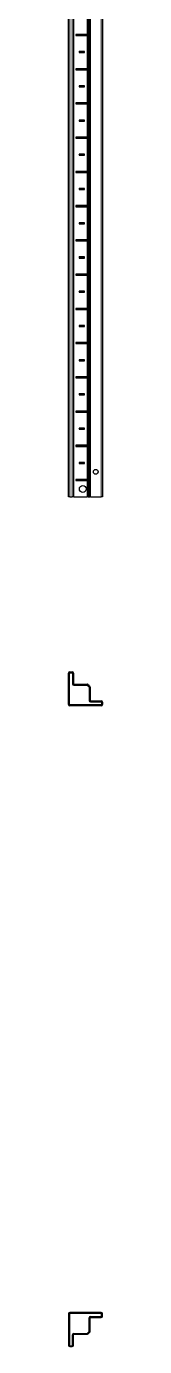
# Model space of a CAD drawing. Header units: millimetres. Extents: x -250 to 6025, y -2247 to 1592.
# Drawn here: x 1562 to 1612, y -2247 to -319 of the extents above; entities that cross this region are included whole.
import ezdxf

# ---------------------------------------------------------------- set-up
doc = ezdxf.new("R2010")
doc.units = ezdxf.units.MM

msp = doc.modelspace()

# ---------------------------------------------------------------- linework, layer by layer
at = {"color": 7, "linetype": 'Continuous', "lineweight": 25}
for p, q in [((1562.49, -1006.24), (1562.49, 1092.76)), ((1569.69, 1092.76), (1569.69, -1006.24)), ((1592.36, 1092.76), (1592.36, -1006.24)), ((1592.4, 1092.76), (1592.4, -1006.24)), ((1594.19, 1092.76), (1594.19, -1006.24)), ((1612.19, 1092.76), (1612.19, -1006.24)), ((1589.74, -330.99), (1573.34, -330.99)), ((1573.34, -330.99), (1573.34, -332.49)), ((1574.09, -331.74), (1573.34, -330.99)), ((1574.09, -331.74), (1573.34, -332.49)), ((1573.34, -332.49), (1589.74, -332.49)), ((1574.09, -331.74), (1589.59, -331.74)), ((1589.59, -331.74), (1590.23, -331.1)), ((1589.59, -331.74), (1590.23, -332.39)), ((1590.23, -332.39), (1590.23, -331.1)), ((1585.84, -355.99), (1577.84, -355.99)), ((1577.84, -355.99), (1577.84, -357.49)), ((1578.59, -356.74), (1577.84, -355.99)), ((1578.59, -356.74), (1577.84, -357.49)), ((1577.84, -357.49), (1585.84, -357.49)), ((1578.59, -356.74), (1585.09, -356.74)), ((1585.09, -356.74), (1585.84, -355.99)), ((1585.09, -356.74), (1585.84, -357.49)), ((1585.84, -357.49), (1585.84, -355.99)), ((1589.74, -380.99), (1573.34, -380.99)), ((1573.34, -380.99), (1573.34, -382.49)), ((1574.09, -381.74), (1573.34, -380.99)), ((1574.09, -381.74), (1573.34, -382.49)), ((1573.34, -382.49), (1589.74, -382.49)), ((1574.09, -381.74), (1589.59, -381.74)), ((1589.59, -381.74), (1590.23, -381.1)), ((1589.59, -381.74), (1590.23, -382.39)), ((1590.23, -382.39), (1590.23, -381.1)), ((1585.84, -405.99), (1577.84, -405.99)), ((1577.84, -405.99), (1577.84, -407.49)), ((1578.59, -406.74), (1577.84, -405.99)), ((1578.59, -406.74), (1577.84, -407.49)), ((1577.84, -407.49), (1585.84, -407.49)), ((1578.59, -406.74), (1585.09, -406.74)), ((1585.09, -406.74), (1585.84, -405.99)), ((1585.09, -406.74), (1585.84, -407.49)), ((1585.84, -407.49), (1585.84, -405.99)), ((1589.74, -430.99), (1573.34, -430.99)), ((1573.34, -430.99), (1573.34, -432.49)), ((1574.09, -431.74), (1573.34, -430.99)), ((1574.09, -431.74), (1573.34, -432.49)), ((1573.34, -432.49), (1589.74, -432.49)), ((1574.09, -431.74), (1589.59, -431.74)), ((1589.59, -431.74), (1590.23, -431.1)), ((1589.59, -431.74), (1590.23, -432.39)), ((1590.23, -432.39), (1590.23, -431.1)), ((1585.84, -455.99), (1577.84, -455.99)), ((1577.84, -455.99), (1577.84, -457.49)), ((1578.59, -456.74), (1577.84, -455.99)), ((1578.59, -456.74), (1577.84, -457.49)), ((1577.84, -457.49), (1585.84, -457.49)), ((1578.59, -456.74), (1585.09, -456.74)), ((1585.09, -456.74), (1585.84, -455.99)), ((1585.09, -456.74), (1585.84, -457.49)), ((1585.84, -457.49), (1585.84, -455.99)), ((1589.74, -480.99), (1573.34, -480.99)), ((1573.34, -480.99), (1573.34, -482.49)), ((1574.09, -481.74), (1573.34, -480.99)), ((1574.09, -481.74), (1573.34, -482.49)), ((1574.09, -481.74), (1589.59, -481.74)), ((1589.59, -481.74), (1590.23, -481.1)), ((1589.59, -481.74), (1590.23, -482.39)), ((1590.23, -482.39), (1590.23, -481.1)), ((1573.34, -482.49), (1589.74, -482.49)), ((1585.84, -505.99), (1577.84, -505.99)), ((1577.84, -505.99), (1577.84, -507.49)), ((1578.59, -506.74), (1577.84, -505.99)), ((1578.59, -506.74), (1577.84, -507.49)), ((1577.84, -507.49), (1585.84, -507.49)), ((1578.59, -506.74), (1585.09, -506.74)), ((1585.09, -506.74), (1585.84, -505.99)), ((1585.09, -506.74), (1585.84, -507.49)), ((1585.84, -507.49), (1585.84, -505.99)), ((1589.74, -530.99), (1573.34, -530.99)), ((1573.34, -530.99), (1573.34, -532.49)), ((1574.09, -531.74), (1573.34, -530.99)), ((1574.09, -531.74), (1573.34, -532.49)), ((1573.34, -532.49), (1589.74, -532.49)), ((1574.09, -531.74), (1589.59, -531.74)), ((1589.59, -531.74), (1590.23, -531.1)), ((1589.59, -531.74), (1590.23, -532.39)), ((1590.23, -532.39), (1590.23, -531.1)), ((1585.84, -555.99), (1577.84, -555.99)), ((1577.84, -555.99), (1577.84, -557.49)), ((1578.59, -556.74), (1577.84, -555.99)), ((1578.59, -556.74), (1577.84, -557.49)), ((1577.84, -557.49), (1585.84, -557.49)), ((1578.59, -556.74), (1585.09, -556.74)), ((1585.09, -556.74), (1585.84, -555.99)), ((1585.09, -556.74), (1585.84, -557.49)), ((1585.84, -557.49), (1585.84, -555.99)), ((1589.74, -580.99), (1573.34, -580.99)), ((1573.34, -580.99), (1573.34, -582.49)), ((1574.09, -581.74), (1573.34, -580.99)), ((1574.09, -581.74), (1573.34, -582.49)), ((1573.34, -582.49), (1589.74, -582.49)), ((1574.09, -581.74), (1589.59, -581.74)), ((1589.59, -581.74), (1590.23, -581.1)), ((1589.59, -581.74), (1590.23, -582.39)), ((1590.23, -582.39), (1590.23, -581.1)), ((1585.84, -605.99), (1577.84, -605.99)), ((1577.84, -605.99), (1577.84, -607.49)), ((1578.59, -606.74), (1577.84, -605.99)), ((1578.59, -606.74), (1577.84, -607.49)), ((1577.84, -607.49), (1585.84, -607.49)), ((1578.59, -606.74), (1585.09, -606.74)), ((1585.09, -606.74), (1585.84, -605.99)), ((1585.09, -606.74), (1585.84, -607.49)), ((1585.84, -607.49), (1585.84, -605.99)), ((1589.74, -630.99), (1573.34, -630.99)), ((1573.34, -630.99), (1573.34, -632.49)), ((1574.09, -631.74), (1573.34, -630.99)), ((1574.09, -631.74), (1573.34, -632.49)), ((1573.34, -632.49), (1589.74, -632.49)), ((1574.09, -631.74), (1589.59, -631.74)), ((1589.59, -631.74), (1590.23, -631.1)), ((1589.59, -631.74), (1590.23, -632.39)), ((1590.23, -632.39), (1590.23, -631.1)), ((1585.84, -655.99), (1577.84, -655.99)), ((1577.84, -655.99), (1577.84, -657.49)), ((1578.59, -656.74), (1577.84, -655.99)), ((1578.59, -656.74), (1577.84, -657.49)), ((1577.84, -657.49), (1585.84, -657.49)), ((1578.59, -656.74), (1585.09, -656.74)), ((1585.09, -656.74), (1585.84, -655.99)), ((1585.09, -656.74), (1585.84, -657.49)), ((1585.84, -657.49), (1585.84, -655.99)), ((1589.74, -680.99), (1573.34, -680.99)), ((1573.34, -680.99), (1573.34, -682.49)), ((1574.09, -681.74), (1573.34, -680.99)), ((1574.09, -681.74), (1573.34, -682.49)), ((1573.34, -682.49), (1589.74, -682.49)), ((1574.09, -681.74), (1589.59, -681.74)), ((1589.59, -681.74), (1590.23, -681.1)), ((1589.59, -681.74), (1590.23, -682.39)), ((1590.23, -682.39), (1590.23, -681.1)), ((1585.84, -705.99), (1577.84, -705.99)), ((1577.84, -705.99), (1577.84, -707.49)), ((1578.59, -706.74), (1577.84, -705.99)), ((1578.59, -706.74), (1577.84, -707.49)), ((1577.84, -707.49), (1585.84, -707.49)), ((1578.59, -706.74), (1585.09, -706.74)), ((1585.09, -706.74), (1585.84, -705.99)), ((1585.09, -706.74), (1585.84, -707.49)), ((1585.84, -707.49), (1585.84, -705.99)), ((1589.74, -730.99), (1573.34, -730.99)), ((1573.34, -730.99), (1573.34, -732.49)), ((1574.09, -731.74), (1573.34, -730.99)), ((1574.09, -731.74), (1573.34, -732.49)), ((1573.34, -732.49), (1589.74, -732.49)), ((1574.09, -731.74), (1589.59, -731.74)), ((1589.59, -731.74), (1590.23, -731.1)), ((1589.59, -731.74), (1590.23, -732.39)), ((1590.23, -732.39), (1590.23, -731.1)), ((1585.84, -755.99), (1577.84, -755.99)), ((1577.84, -755.99), (1577.84, -757.49)), ((1578.59, -756.74), (1577.84, -755.99)), ((1578.59, -756.74), (1577.84, -757.49)), ((1577.84, -757.49), (1585.84, -757.49)), ((1578.59, -756.74), (1585.09, -756.74)), ((1585.09, -756.74), (1585.84, -755.99)), ((1585.09, -756.74), (1585.84, -757.49)), ((1585.84, -757.49), (1585.84, -755.99)), ((1589.74, -780.99), (1573.34, -780.99)), ((1573.34, -780.99), (1573.34, -782.49)), ((1574.09, -781.74), (1573.34, -780.99)), ((1574.09, -781.74), (1573.34, -782.49)), ((1573.34, -782.49), (1589.74, -782.49)), ((1574.09, -781.74), (1589.59, -781.74)), ((1589.59, -781.74), (1590.23, -781.1)), ((1589.59, -781.74), (1590.23, -782.39)), ((1590.23, -782.39), (1590.23, -781.1)), ((1585.84, -805.99), (1577.84, -805.99)), ((1577.84, -805.99), (1577.84, -807.49)), ((1578.59, -806.74), (1577.84, -805.99)), ((1578.59, -806.74), (1577.84, -807.49)), ((1577.84, -807.49), (1585.84, -807.49)), ((1578.59, -806.74), (1585.09, -806.74)), ((1585.09, -806.74), (1585.84, -805.99)), ((1585.09, -806.74), (1585.84, -807.49)), ((1585.84, -807.49), (1585.84, -805.99)), ((1589.74, -830.99), (1573.34, -830.99)), ((1573.34, -830.99), (1573.34, -832.49)), ((1574.09, -831.74), (1573.34, -830.99)), ((1574.09, -831.74), (1573.34, -832.49)), ((1573.34, -832.49), (1589.74, -832.49)), ((1574.09, -831.74), (1589.59, -831.74)), ((1589.59, -831.74), (1590.23, -831.1)), ((1589.59, -831.74), (1590.23, -832.39)), ((1590.23, -832.39), (1590.23, -831.1)), ((1585.84, -855.99), (1577.84, -855.99)), ((1577.84, -855.99), (1577.84, -857.49)), ((1578.59, -856.74), (1577.84, -855.99)), ((1578.59, -856.74), (1577.84, -857.49)), ((1577.84, -857.49), (1585.84, -857.49)), ((1578.59, -856.74), (1585.09, -856.74)), ((1585.09, -856.74), (1585.84, -855.99)), ((1585.09, -856.74), (1585.84, -857.49)), ((1585.84, -857.49), (1585.84, -855.99)), ((1589.74, -880.99), (1573.34, -880.99)), ((1573.34, -880.99), (1573.34, -882.49)), ((1574.09, -881.74), (1573.34, -880.99)), ((1574.09, -881.74), (1573.34, -882.49)), ((1573.34, -882.49), (1589.74, -882.49)), ((1574.09, -881.74), (1589.59, -881.74)), ((1589.59, -881.74), (1590.23, -881.1)), ((1589.59, -881.74), (1590.23, -882.39)), ((1590.23, -882.39), (1590.23, -881.1)), ((1577.84, -905.99), (1577.84, -907.49)), ((1585.84, -905.99), (1577.84, -905.99)), ((1578.59, -906.74), (1577.84, -905.99)), ((1585.09, -906.74), (1585.84, -905.99)), ((1585.84, -907.49), (1585.84, -905.99)), ((1578.59, -906.74), (1577.84, -907.49)), ((1577.84, -907.49), (1585.84, -907.49)), ((1578.59, -906.74), (1585.09, -906.74)), ((1585.09, -906.74), (1585.84, -907.49)), ((1589.74, -930.99), (1573.34, -930.99)), ((1573.34, -930.99), (1573.34, -932.49)), ((1574.09, -931.74), (1573.34, -930.99)), ((1574.09, -931.74), (1573.34, -932.49)), ((1573.34, -932.49), (1589.74, -932.49)), ((1574.09, -931.74), (1589.59, -931.74)), ((1589.59, -931.74), (1590.23, -931.1)), ((1589.59, -931.74), (1590.23, -932.39)), ((1590.23, -932.39), (1590.23, -931.1)), ((1577.84, -955.99), (1577.84, -957.49)), ((1585.84, -955.99), (1577.84, -955.99)), ((1578.59, -956.74), (1577.84, -955.99)), ((1578.59, -956.74), (1577.84, -957.49)), ((1577.84, -957.49), (1585.84, -957.49)), ((1578.59, -956.74), (1585.09, -956.74)), ((1585.09, -956.74), (1585.84, -955.99)), ((1585.09, -956.74), (1585.84, -957.49)), ((1585.84, -957.49), (1585.84, -955.99)), ((1589.74, -980.99), (1573.34, -980.99)), ((1573.34, -980.99), (1573.34, -982.49)), ((1574.09, -981.74), (1573.34, -980.99)), ((1574.09, -981.74), (1573.34, -982.49)), ((1573.34, -982.49), (1589.74, -982.49)), ((1574.09, -981.74), (1589.59, -981.74)), ((1589.59, -981.74), (1590.23, -981.1)), ((1589.59, -981.74), (1590.23, -982.39)), ((1590.23, -982.39), (1590.23, -981.1)), ((1564.49, -1006.24), (1562.49, -1006.24)), ((1564.49, -1006.24), (1567.69, -1006.24)), ((1569.69, -1006.24), (1567.69, -1006.24)), ((1570.34, -1006.24), (1569.69, -1006.24)), ((1570.34, -1006.24), (1589.74, -1006.24)), ((1591.16, -1006.24), (1589.74, -1006.24)), ((1591.16, -1006.24), (1592.36, -1006.24)), ((1592.36, -1006.24), (1592.4, -1006.24)), ((1592.4, -1006.24), (1593.6, -1006.24)), ((1594.19, -1006.24), (1593.6, -1006.24)), ((1594.84, -1006.24), (1594.19, -1006.24)), ((1594.84, -1006.24), (1610.19, -1006.24)), ((1612.19, -1006.24), (1610.19, -1006.24)), ((1562.49, -1309.47), (1562.49, -1263.77)), ((1563.84, -1309.47), (1563.84, -1263.77)), ((1564.49, -1261.77), (1567.69, -1261.77)), ((1564.49, -1263.12), (1567.69, -1263.12)), ((1568.34, -1263.77), (1568.34, -1279.12)), ((1569.69, -1263.77), (1569.69, -1279.12)), ((1570.34, -1279.77), (1589.74, -1279.77)), ((1570.34, -1281.12), (1589.74, -1281.12)), ((1590.2, -1281.31), (1591.41, -1282.52)), ((1591.16, -1280.36), (1592.36, -1281.56)), ((1592.36, -1281.56), (1591.41, -1282.52)), ((1591.44, -1282.55), (1592.4, -1281.6)), ((1591.44, -1282.55), (1592.65, -1283.76)), ((1592.4, -1281.6), (1593.6, -1282.8)), ((1592.84, -1284.22), (1592.84, -1303.62)), ((1594.19, -1284.22), (1594.19, -1303.62)), ((1610.19, -1310.12), (1564.49, -1310.12)), ((1594.84, -1304.27), (1610.19, -1304.27)), ((1594.84, -1305.62), (1610.19, -1305.62)), ((1610.84, -1306.27), (1610.84, -1309.47)), ((1612.19, -1306.27), (1612.19, -1309.47)), ((1610.19, -1311.47), (1564.49, -1311.47)), ((1610.19, -2197.47), (1564.49, -2197.47)), ((1562.49, -2199.47), (1562.49, -2245.17)), ((1563.84, -2199.47), (1563.84, -2245.17)), ((1610.19, -2198.82), (1564.49, -2198.82)), ((1592.84, -2224.72), (1592.84, -2205.32)), ((1594.19, -2224.72), (1594.19, -2205.32)), ((1594.84, -2203.32), (1610.19, -2203.32)), ((1594.84, -2204.67), (1610.19, -2204.67)), ((1610.84, -2202.67), (1610.84, -2199.47)), ((1612.19, -2202.67), (1612.19, -2199.47)), ((1568.34, -2245.17), (1568.34, -2229.82)), ((1569.69, -2245.17), (1569.69, -2229.82)), ((1570.34, -2227.82), (1589.74, -2227.82)), ((1570.34, -2229.17), (1589.74, -2229.17)), ((1590.2, -2227.63), (1591.41, -2226.42)), ((1591.16, -2228.58), (1592.36, -2227.38)), ((1592.36, -2227.38), (1591.41, -2226.42)), ((1591.44, -2226.39), (1592.65, -2225.18)), ((1591.44, -2226.39), (1592.4, -2227.34)), ((1592.4, -2227.34), (1593.6, -2226.14)), ((1564.49, -2245.82), (1567.69, -2245.82)), ((1564.49, -2247.17), (1567.69, -2247.17))]:
    msp.add_line(p, q, dxfattribs=at)
at = {"color": 8, "linetype": 'Continuous', "lineweight": 18}
for p, q in [((1564.49, 1092.76), (1564.49, -1006.24)), ((1567.69, -1006.24), (1567.69, 1092.76)), ((1570.34, 1092.76), (1570.34, -1006.24)), ((1591.16, 1092.76), (1591.16, -1006.24)), ((1593.6, -1006.24), (1593.6, 1092.76)), ((1594.84, 1092.76), (1594.84, -1006.24)), ((1610.19, -1006.24), (1610.19, 1092.76)), ((1589.74, -330.99), (1589.74, -282.49)), ((1589.74, -380.99), (1589.74, -332.49)), ((1589.74, -430.99), (1589.74, -382.49)), ((1589.74, -480.99), (1589.74, -432.49)), ((1589.74, -530.99), (1589.74, -482.49)), ((1589.74, -580.99), (1589.74, -532.49)), ((1589.74, -630.99), (1589.74, -582.49)), ((1589.74, -680.99), (1589.74, -632.49)), ((1589.74, -730.99), (1589.74, -682.49)), ((1589.74, -780.99), (1589.74, -732.49)), ((1589.74, -830.99), (1589.74, -782.49)), ((1589.74, -880.99), (1589.74, -832.49)), ((1589.74, -930.99), (1589.74, -882.49)), ((1589.74, -980.99), (1589.74, -932.49)), ((1589.74, -1006.24), (1589.74, -982.49))]:
    msp.add_line(p, q, dxfattribs=at)
at = {"color": 7, "linetype": 'Continuous', "lineweight": 25}
for centre, radius in [((1602.34, -969.74), 3.5), ((1583.34, -994.74), 5)]:
    msp.add_circle(centre, radius, dxfattribs=at)
for centre, radius, start, end in [((1564.49, -1263.77), 2, 90, 180), ((1564.49, -1263.77), 0.65, 90, 180), ((1567.69, -1263.77), 2, 0, 90), ((1567.69, -1263.77), 0.65, 0, 90), ((1570.34, -1279.12), 2, 180, 270), ((1570.34, -1279.12), 0.65, 180, 270), ((1589.74, -1281.77), 2, 45, 90), ((1589.74, -1281.77), 0.65, 45, 90), ((1592.19, -1284.22), 0.65, 0, 45), ((1592.19, -1284.22), 2, 0, 45), ((1564.49, -1309.47), 2, 180, 270), ((1564.49, -1309.47), 0.65, 180, 270), ((1594.84, -1303.62), 2, 180, 270), ((1594.84, -1303.62), 0.65, 180, 270), ((1610.19, -1306.27), 2, 0, 90), ((1610.19, -1306.27), 0.65, 0, 90), ((1610.19, -1309.47), 2, 270, 0), ((1610.19, -1309.47), 0.65, 270, 0), ((1564.49, -2199.47), 2, 90, 180), ((1610.19, -2199.47), 2, 0, 90), ((1564.49, -2199.47), 0.65, 90, 180), ((1594.84, -2205.32), 2, 90, 180), ((1594.84, -2205.32), 0.65, 90, 180), ((1610.19, -2199.47), 0.65, 0, 90), ((1610.19, -2202.67), 0.65, 270, 0), ((1610.19, -2202.67), 2, 270, 0), ((1570.34, -2229.82), 2, 90, 180), ((1570.34, -2229.82), 0.65, 90, 180), ((1589.74, -2227.17), 0.65, 270, 315), ((1589.74, -2227.17), 2, 270, 315), ((1592.19, -2224.72), 0.65, 315, 0), ((1592.19, -2224.72), 2, 315, 0), ((1564.49, -2245.17), 2, 180, 270), ((1564.49, -2245.17), 0.65, 180, 270), ((1567.69, -2245.17), 0.65, 270, 0), ((1567.69, -2245.17), 2, 270, 0)]:
    msp.add_arc(centre, radius, start, end, dxfattribs=at)
for centre, start_param, end_param in [((1589.74, -334.46), 6.0349159, 6.2831853), ((1589.74, -329.03), 3.1415927, 3.389862), ((1589.74, -384.46), 6.0349159, 6.2831853), ((1589.74, -379.03), 3.1415927, 3.389862), ((1589.74, -434.46), 6.0349159, 6.2831853), ((1589.74, -429.03), 3.1415927, 3.389862), ((1589.74, -484.46), 6.0349159, 6.2831853), ((1589.74, -479.03), 3.1415927, 3.389862), ((1589.74, -534.46), 6.0349159, 6.2831853), ((1589.74, -529.03), 3.1415927, 3.389862), ((1589.74, -584.46), 6.0349159, 6.2831853), ((1589.74, -579.03), 3.1415927, 3.389862), ((1589.74, -634.46), 6.0349159, 6.2831853), ((1589.74, -629.03), 3.1415927, 3.389862), ((1589.74, -684.46), 6.0349159, 6.2831853), ((1589.74, -679.03), 3.1415927, 3.389862), ((1589.74, -734.46), 6.0349159, 6.2831853), ((1589.74, -729.03), 3.1415927, 3.389862), ((1589.74, -784.46), 6.0349159, 6.2831853), ((1589.74, -779.03), 3.1415927, 3.389862), ((1589.74, -834.46), 6.0349159, 6.2831853), ((1589.74, -829.03), 3.1415927, 3.389862), ((1589.74, -884.46), 6.0349159, 6.2831853), ((1589.74, -879.03), 3.1415927, 3.389862), ((1589.74, -934.46), 6.0349159, 6.2831853), ((1589.74, -929.03), 3.1415927, 3.389862), ((1589.74, -984.46), 6.0349159, 6.2831853), ((1589.74, -979.03), 3.1415927, 3.389862)]:
    msp.add_ellipse(centre, major_axis=(0, 3.46), ratio=0.5773503, start_param=start_param, end_param=end_param, dxfattribs=at)

doc.saveas('drawing.dxf')
